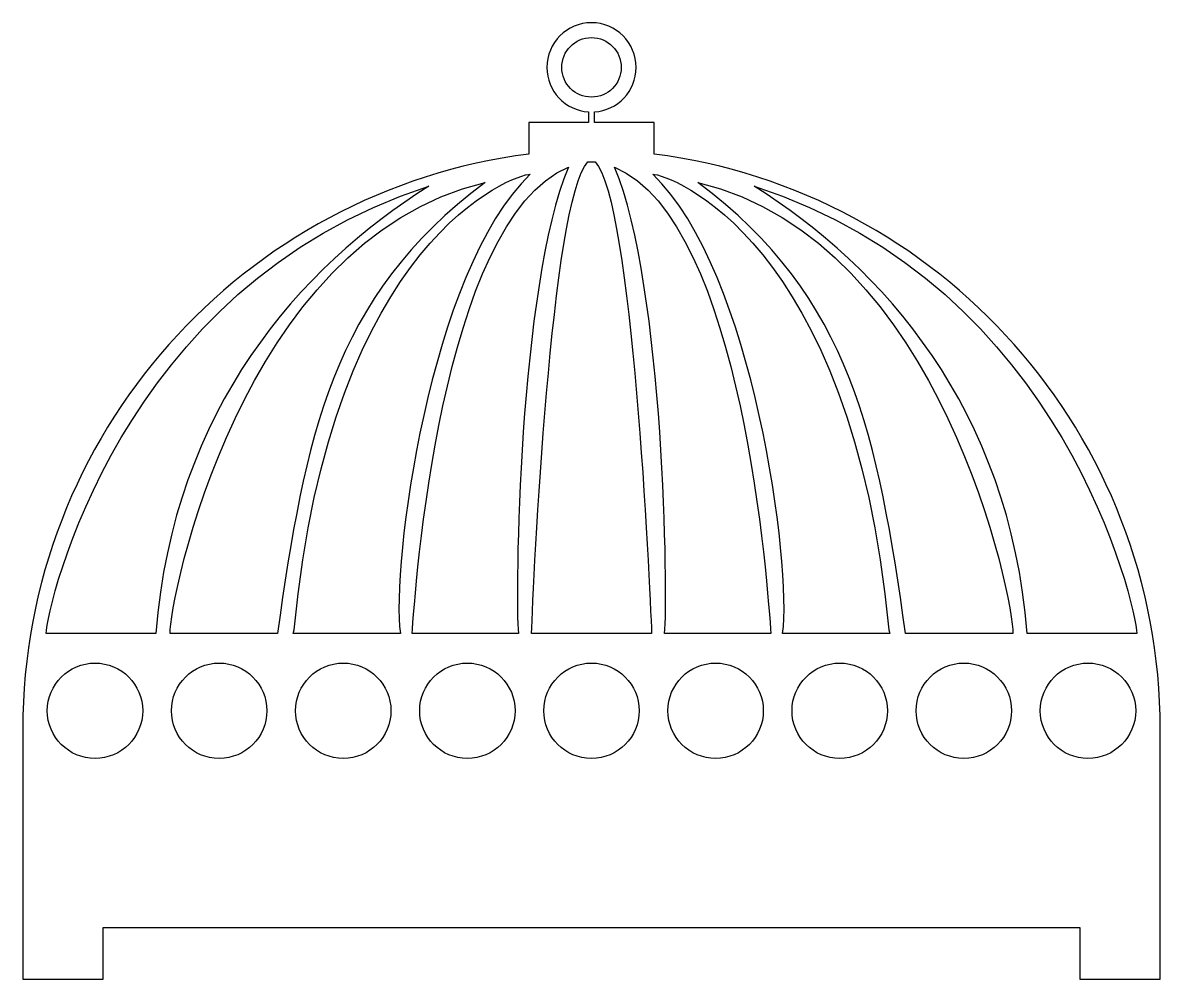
# Model space of a CAD drawing. Header units: centimetres. Extents: x -10.6 to 10.6, y -8.9 to 8.9.
import ezdxf

# ---------------------------------------------------------------- set-up
doc = ezdxf.new("R2010")
doc.units = ezdxf.units.CM
doc.header["$MEASUREMENT"] = 0
doc.layers.add('Camada 1', color=7, linetype='Continuous')

msp = doc.modelspace()

# ---------------------------------------------------------------- linework, layer by layer
at = {"layer": 'Camada 1'}
for points, knots in [([(-0.08834, -7.97504), (-0.08834, -7.97504), (-9.13162, -7.97504), (-9.13162, -7.97504), (-9.13162, -7.97504), (-9.13162, -7.97504), (-9.13162, -8.94275), (-9.13162, -8.94275), (-9.13162, -8.94275), (-9.13162, -8.94275), (-10.63326, -8.94276), (-10.63326, -8.94276), (-10.63326, -8.94276), (-10.63326, -8.94276), (-10.63326, -4.27096), (-10.63326, -4.27096), (-10.63326, -4.27096), (-10.63326, 1.25034), (-6.50735, 5.80803), (-1.17049, 6.48703), (-1.17049, 6.48703), (-1.17049, 6.48703), (-1.17242, 6.50108), (-1.17242, 6.50108), (-1.17242, 6.50108), (-1.17242, 6.50108), (-1.17242, 7.07523), (-1.17242, 7.07523), (-1.17242, 7.07523), (-1.17242, 7.07523), (-0.05527, 7.07522), (-0.05527, 7.07522), (-0.05527, 7.07522), (-0.05527, 7.07522), (-0.05527, 7.27519), (-0.05527, 7.27519), (-0.05527, 7.27519), (-0.49048, 7.30361), (-0.83468, 7.66566), (-0.83468, 8.10807), (-0.83468, 8.10807), (-0.83471, 8.56903), (-0.46098, 8.94276), (0.00003, 8.94276), (0.00003, 8.94276), (0.46101, 8.94276), (0.83471, 8.56904), (0.83471, 8.10805), (0.83471, 8.10805), (0.83471, 7.66564), (0.49049, 7.30358), (0.05527, 7.27517), (0.05527, 7.27517), (0.05527, 7.27517), (0.05527, 7.0752), (0.05527, 7.0752), (0.05527, 7.0752), (0.05527, 7.0752), (1.17245, 7.0752), (1.17245, 7.0752), (1.17245, 7.0752), (1.17245, 7.0752), (1.17245, 6.50105), (1.17245, 6.50105), (1.17245, 6.50105), (1.17245, 6.50105), (1.17052, 6.487), (1.17052, 6.487), (1.17052, 6.487), (6.50735, 5.808), (10.63329, 1.25031), (10.63329, -4.27098), (10.63329, -4.27098), (10.63329, -4.27098), (10.63329, -8.94278), (10.63329, -8.94278), (10.63329, -8.94278), (10.63329, -8.94278), (9.13164, -8.94278), (9.13164, -8.94278), (9.13164, -8.94278), (9.13164, -8.94278), (9.13164, -7.97507), (9.13164, -7.97507), (9.13164, -7.97507), (9.13164, -7.97507), (0.08834, -7.97507), (0.08834, -7.97507), (0.08834, -7.97507), (0.08834, -7.97507), (-0.08834, -7.97507), (-0.08834, -7.97507), (-0.08834, -7.97507), (-0.08834, -7.97507), (-0.08834, -7.97504), (-0.08834, -7.97504)], [0, 0, 0, 0, 0.04, 0.04, 0.04, 0.04, 0.08, 0.08, 0.08, 0.08, 0.12, 0.12, 0.12, 0.12, 0.16, 0.16, 0.16, 0.16, 0.2, 0.2, 0.2, 0.2, 0.24, 0.24, 0.24, 0.24, 0.28, 0.28, 0.28, 0.28, 0.32, 0.32, 0.32, 0.32, 0.36, 0.36, 0.36, 0.36, 0.4, 0.4, 0.4, 0.4, 0.44, 0.44, 0.44, 0.44, 0.48, 0.48, 0.48, 0.48, 0.52, 0.52, 0.52, 0.52, 0.56, 0.56, 0.56, 0.56, 0.6, 0.6, 0.6, 0.6, 0.64, 0.64, 0.64, 0.64, 0.68, 0.68, 0.68, 0.68, 0.72, 0.72, 0.72, 0.72, 0.76, 0.76, 0.76, 0.76, 0.8, 0.8, 0.8, 0.8, 0.84, 0.84, 0.84, 0.84, 0.88, 0.88, 0.88, 0.88, 0.92, 0.92, 0.92, 0.92, 1, 1, 1, 1]), ([(0.00003, 7.55158), (0.30734, 7.55158), (0.55648, 7.80071), (0.55648, 8.10805), (0.55648, 8.10805), (0.55648, 8.41539), (0.30735, 8.66452), (0.00003, 8.66452), (0.00003, 8.66452), (-0.30731, 8.66452), (-0.55644, 8.41539), (-0.55644, 8.10805), (-0.55644, 8.10805), (-0.55647, 7.80071), (-0.30734, 7.55158), (0.00003, 7.55158)], [0, 0, 0, 0, 0.2, 0.2, 0.2, 0.2, 0.4, 0.4, 0.4, 0.4, 0.6, 0.6, 0.6, 0.6, 1, 1, 1, 1]), ([(-0.43027, 6.24446), (-2.8383, 5.24111), (-3.3065, -1.75998), (-3.35106, -2.4748), (-3.35106, -2.4748), (-3.35106, -2.4748), (-1.36668, -2.47481), (-1.36668, -2.47481), (-1.36668, -2.47481), (-1.43359, -1.82687), (-1.36671, 4.01481), (-0.43027, 6.24446)], [0, 0, 0, 0, 0.25, 0.25, 0.25, 0.25, 0.5, 0.5, 0.5, 0.5, 1, 1, 1, 1]), ([(0.09713, -2.47483), (0.09713, -2.47483), (1.12279, -2.47483), (1.12279, -2.47483), (1.12279, -2.47483), (1.09078, -1.55686), (0.75706, 5.65105), (0.06742, 6.34072), (0.06742, 6.34072), (0.06742, 6.34072), (-0.06607, 6.34071), (-0.06607, 6.34071), (-0.06607, 6.34071), (-0.75571, 5.65107), (-1.08943, -1.55684), (-1.12144, -2.47484), (-1.12144, -2.47484), (-1.12144, -2.47484), (-0.09578, -2.47483), (-0.09578, -2.47483), (-0.09578, -2.47483), (-0.09578, -2.47483), (0.09713, -2.47483), (0.09713, -2.47483)], [0, 0, 0, 0, 0.14285714, 0.14285714, 0.14285714, 0.14285714, 0.28571429, 0.28571429, 0.28571429, 0.28571429, 0.42857143, 0.42857143, 0.42857143, 0.42857143, 0.57142857, 0.57142857, 0.57142857, 0.57142857, 0.71428571, 0.71428571, 0.71428571, 0.71428571, 1, 1, 1, 1]), ([(1.36668, -2.47483), (1.36668, -2.47483), (3.35105, -2.47483), (3.35105, -2.47483), (3.35105, -2.47483), (3.30647, -1.75998), (2.83823, 5.24108), (0.43026, 6.24443), (0.43026, 6.24443), (1.36671, 4.01481), (1.43359, -1.82687), (1.36668, -2.47483)], [0, 0, 0, 0, 0.25, 0.25, 0.25, 0.25, 0.5, 0.5, 0.5, 0.5, 1, 1, 1, 1]), ([(-1.99102, 5.95471), (-6.58408, 4.86212), (-7.89956, -1.91595), (-7.87731, -2.47483), (-7.87731, -2.47483), (-7.87731, -2.47483), (-5.87055, -2.47483), (-5.87055, -2.47483), (-5.87055, -2.47483), (-5.35776, 1.16107), (-4.86725, 3.81434), (-1.99102, 5.95471)], [0, 0, 0, 0, 0.25, 0.25, 0.25, 0.25, 0.5, 0.5, 0.5, 0.5, 1, 1, 1, 1]), ([(-1.14374, 6.11087), (-1.43362, 6.11087), (-4.86725, 4.92898), (-5.55845, -2.40641), (-5.55845, -2.40641), (-5.55845, -2.40641), (-5.5807, -2.47483), (-5.5807, -2.47483), (-5.5807, -2.47483), (-5.5807, -2.47483), (-3.57399, -2.47483), (-3.57399, -2.47483), (-3.57399, -2.47483), (-3.75243, -1.24717), (-3.03895, 4.30466), (-1.14374, 6.11087)], [0, 0, 0, 0, 0.2, 0.2, 0.2, 0.2, 0.4, 0.4, 0.4, 0.4, 0.6, 0.6, 0.6, 0.6, 1, 1, 1, 1]), ([(3.57402, -2.47483), (3.57402, -2.47483), (5.58072, -2.47483), (5.58072, -2.47483), (5.58072, -2.47483), (5.58072, -2.47483), (5.55842, -2.40641), (5.55842, -2.40641), (5.55842, -2.40641), (4.86725, 4.92898), (1.43359, 6.11087), (1.14374, 6.11087), (1.14374, 6.11087), (3.03892, 4.30466), (3.7524, -1.24717), (3.57402, -2.47483)], [0, 0, 0, 0, 0.2, 0.2, 0.2, 0.2, 0.4, 0.4, 0.4, 0.4, 0.6, 0.6, 0.6, 0.6, 1, 1, 1, 1]), ([(5.87058, -2.47483), (5.87058, -2.47483), (7.87733, -2.47483), (7.87733, -2.47483), (7.87733, -2.47483), (7.89956, -1.91595), (6.5841, 4.86209), (1.99104, 5.95472), (1.99104, 5.95472), (4.86725, 3.81434), (5.35776, 1.16107), (5.87058, -2.47483)], [0, 0, 0, 0, 0.25, 0.25, 0.25, 0.25, 0.5, 0.5, 0.5, 0.5, 1, 1, 1, 1]), ([(-3.03895, 5.88775), (-8.85833, 4.01452), (-10.17381, -1.98289), (-10.19612, -2.47483), (-10.19612, -2.47483), (-10.19612, -2.47483), (-8.14483, -2.47483), (-8.14483, -2.47483), (-8.14483, -2.47483), (-7.81037, 1.74067), (-5.44695, 4.37187), (-3.03895, 5.88775)], [0, 0, 0, 0, 0.25, 0.25, 0.25, 0.25, 0.5, 0.5, 0.5, 0.5, 1, 1, 1, 1]), ([(8.1448, -2.47483), (8.1448, -2.47483), (10.19606, -2.47483), (10.19606, -2.47483), (10.19606, -2.47483), (10.17378, -1.98289), (8.85833, 4.01453), (3.03892, 5.88772), (3.03892, 5.88772), (5.44698, 4.37187), (7.81037, 1.74067), (8.1448, -2.47483)], [0, 0, 0, 0, 0.25, 0.25, 0.25, 0.25, 0.5, 0.5, 0.5, 0.5, 1, 1, 1, 1]), ([(-9.28195, -4.8142), (-8.78938, -4.8142), (-8.39009, -4.41486), (-8.39009, -3.92234), (-8.39009, -3.92234), (-8.39009, -3.42979), (-8.7894, -3.03046), (-9.28195, -3.03046), (-9.28195, -3.03046), (-9.7745, -3.03046), (-10.17381, -3.4298), (-10.17381, -3.92234), (-10.17381, -3.92234), (-10.17381, -4.41486), (-9.7745, -4.8142), (-9.28195, -4.8142)], [0, 0, 0, 0, 0.2, 0.2, 0.2, 0.2, 0.4, 0.4, 0.4, 0.4, 0.6, 0.6, 0.6, 0.6, 1, 1, 1, 1]), ([(-6.06959, -3.92234), (-6.06959, -3.42979), (-6.4689, -3.03046), (-6.96145, -3.03046), (-6.96145, -3.03046), (-7.454, -3.03046), (-7.85331, -3.4298), (-7.85331, -3.92234), (-7.85331, -3.92234), (-7.85331, -4.41486), (-7.454, -4.8142), (-6.96145, -4.8142), (-6.96145, -4.8142), (-6.4689, -4.8142), (-6.06959, -4.41486), (-6.06959, -3.92234)], [0, 0, 0, 0, 0.2, 0.2, 0.2, 0.2, 0.4, 0.4, 0.4, 0.4, 0.6, 0.6, 0.6, 0.6, 1, 1, 1, 1]), ([(-4.64098, -4.8142), (-4.14841, -4.8142), (-3.74912, -4.41486), (-3.74912, -3.92234), (-3.74912, -3.92234), (-3.74912, -3.42979), (-4.1484, -3.03046), (-4.64098, -3.03046), (-4.64098, -3.03046), (-5.13356, -3.03046), (-5.53284, -3.4298), (-5.53284, -3.92234), (-5.53284, -3.92234), (-5.53283, -4.41486), (-5.13353, -4.8142), (-4.64098, -4.8142)], [0, 0, 0, 0, 0.2, 0.2, 0.2, 0.2, 0.4, 0.4, 0.4, 0.4, 0.6, 0.6, 0.6, 0.6, 1, 1, 1, 1]), ([(-1.42862, -3.92234), (-1.42862, -3.42979), (-1.82793, -3.03046), (-2.32048, -3.03046), (-2.32048, -3.03046), (-2.81303, -3.03046), (-3.21234, -3.4298), (-3.21234, -3.92234), (-3.21234, -3.92234), (-3.21234, -4.41486), (-2.81306, -4.8142), (-2.32048, -4.8142), (-2.32048, -4.8142), (-1.8279, -4.8142), (-1.42862, -4.41486), (-1.42862, -3.92234)], [0, 0, 0, 0, 0.2, 0.2, 0.2, 0.2, 0.4, 0.4, 0.4, 0.4, 0.6, 0.6, 0.6, 0.6, 1, 1, 1, 1]), ([(-0.00003, -4.8142), (0.49257, -4.8142), (0.89185, -4.41486), (0.89185, -3.92234), (0.89185, -3.92234), (0.89185, -3.42979), (0.49257, -3.03046), (-0.00003, -3.03046), (-0.00003, -3.03046), (-0.49255, -3.03046), (-0.89189, -3.4298), (-0.89189, -3.92234), (-0.89189, -3.92234), (-0.89188, -4.41486), (-0.49255, -4.8142), (-0.00003, -4.8142)], [0, 0, 0, 0, 0.2, 0.2, 0.2, 0.2, 0.4, 0.4, 0.4, 0.4, 0.6, 0.6, 0.6, 0.6, 1, 1, 1, 1]), ([(2.32042, -4.8142), (2.81302, -4.8142), (3.2123, -4.41486), (3.2123, -3.92234), (3.2123, -3.92234), (3.2123, -3.42979), (2.81302, -3.03046), (2.32042, -3.03046), (2.32042, -3.03046), (1.82792, -3.03046), (1.42862, -3.4298), (1.42862, -3.92234), (1.42862, -3.92234), (1.42862, -4.41486), (1.82793, -4.8142), (2.32042, -4.8142)], [0, 0, 0, 0, 0.2, 0.2, 0.2, 0.2, 0.4, 0.4, 0.4, 0.4, 0.6, 0.6, 0.6, 0.6, 1, 1, 1, 1]), ([(5.53281, -3.92234), (5.53281, -3.42979), (5.13355, -3.03046), (4.64095, -3.03046), (4.64095, -3.03046), (4.14843, -3.03046), (3.74909, -3.4298), (3.74909, -3.92234), (3.74909, -3.92234), (3.74909, -4.41486), (4.14843, -4.8142), (4.64095, -4.8142), (4.64095, -4.8142), (5.13355, -4.8142), (5.53281, -4.41486), (5.53281, -3.92234)], [0, 0, 0, 0, 0.2, 0.2, 0.2, 0.2, 0.4, 0.4, 0.4, 0.4, 0.6, 0.6, 0.6, 0.6, 1, 1, 1, 1]), ([(6.96145, -4.8142), (7.45405, -4.8142), (7.85333, -4.41486), (7.85333, -3.92234), (7.85333, -3.92234), (7.85333, -3.42979), (7.45405, -3.03046), (6.96145, -3.03046), (6.96145, -3.03046), (6.46893, -3.03046), (6.06959, -3.4298), (6.06959, -3.92234), (6.06959, -3.92234), (6.06959, -4.41486), (6.46893, -4.8142), (6.96145, -4.8142)], [0, 0, 0, 0, 0.2, 0.2, 0.2, 0.2, 0.4, 0.4, 0.4, 0.4, 0.6, 0.6, 0.6, 0.6, 1, 1, 1, 1]), ([(10.17378, -3.92234), (10.17378, -3.42979), (9.7745, -3.03046), (9.2819, -3.03046), (9.2819, -3.03046), (8.78938, -3.03046), (8.39004, -3.4298), (8.39004, -3.92234), (8.39004, -3.92234), (8.39004, -4.41486), (8.78938, -4.8142), (9.2819, -4.8142), (9.2819, -4.8142), (9.7745, -4.8142), (10.17378, -4.41486), (10.17378, -3.92234)], [0, 0, 0, 0, 0.2, 0.2, 0.2, 0.2, 0.4, 0.4, 0.4, 0.4, 0.6, 0.6, 0.6, 0.6, 1, 1, 1, 1])]:
    msp.add_open_spline(points, degree=3, knots=knots, dxfattribs=at)

doc.saveas('drawing.dxf')
